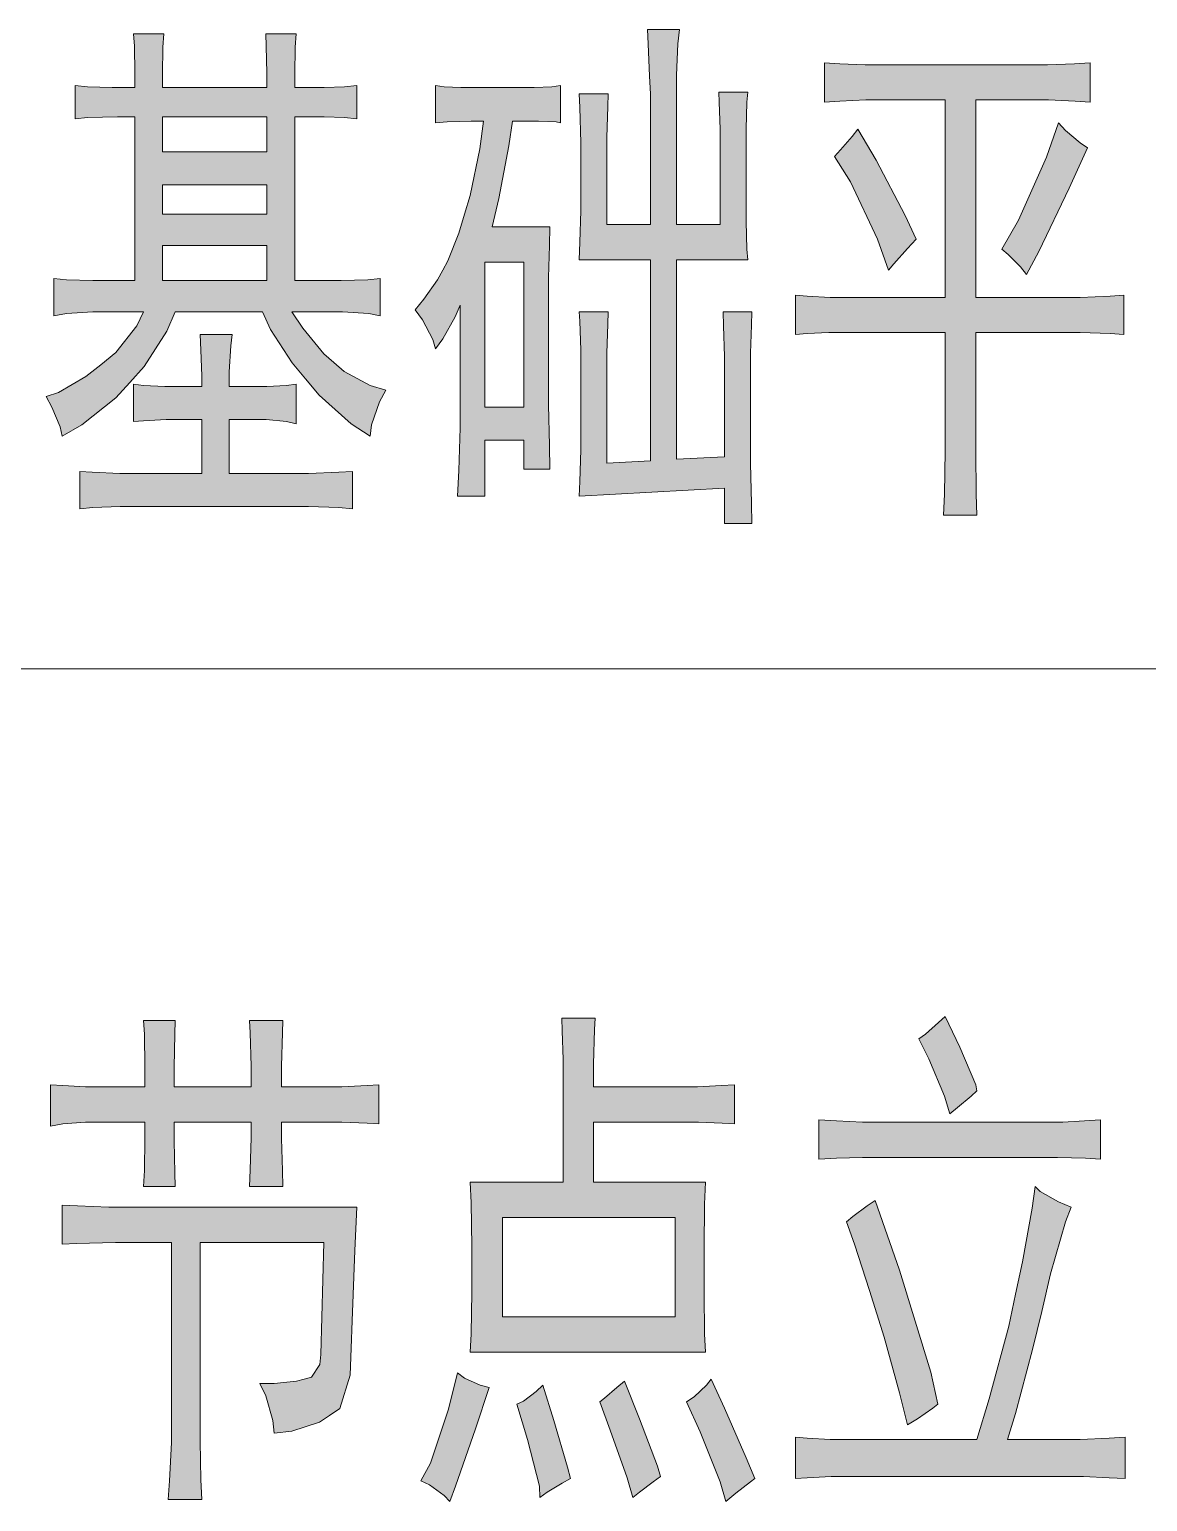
# Model space of a CAD drawing. Header units: millimetres. Extents: x 0 to 207, y 0 to 293.
# Drawn here: x 98.71 to 107.66, y 205.43 to 217.21 of the extents above; entities that cross this region are included whole.
import ezdxf

# ---------------------------------------------------------------- set-up
doc = ezdxf.new("R2010")
doc.units = ezdxf.units.MM

msp = doc.modelspace()

# ---------------------------------------------------------------- hatches: boundary and pattern name
h = msp.add_hatch(color=0)
h.paths.add_polyline_path([(99.553889, 216.746667), (99.553889, 216.863083), (99.550361, 217.078278), (99.543306, 217.177056), (99.786722, 217.177056), (99.779667, 217.071222), (99.776139, 216.8525), (99.776139, 216.746667), (100.612222, 216.746667), (100.612222, 216.863083), (100.605167, 217.078278), (100.601639, 217.177056), (100.845056, 217.177056), (100.838, 217.071222), (100.834472, 216.8525), (100.834472, 216.746667), (101.007333, 216.746667), (101.070833, 216.746667), (101.233111, 216.753722), (101.331889, 216.764306), (101.331889, 216.496194), (101.233111, 216.506778), (101.070833, 216.513833), (101.007333, 216.513833), (100.834472, 216.513833), (100.834472, 215.2015), (101.088472, 215.2015), (101.204889, 215.2015), (101.420083, 215.208556), (101.518861, 215.219139), (101.518861, 214.919278), (101.427139, 214.936917), (101.215472, 214.951028), (101.099056, 214.951028), (100.809778, 214.951028), (100.897972, 214.8205), (101.067306, 214.615889), (101.148444, 214.545333), (101.229583, 214.474778), (101.437722, 214.361889), (101.564722, 214.323083), (101.511806, 214.231361), (101.448306, 214.047917), (101.437722, 213.956194), (101.286028, 214.054972), (101.0285, 214.284278), (100.919139, 214.414806), (100.813306, 214.541806), (100.640444, 214.809917), (100.576944, 214.951028), (99.878444, 214.951028), (99.811417, 214.795806), (99.627972, 214.513583), (99.515083, 214.386583), (99.402194, 214.263111), (99.130556, 214.047917), (98.971806, 213.956194), (98.957694, 214.030278), (98.890667, 214.189028), (98.844806, 214.273694), (98.943583, 214.305444), (99.162306, 214.432444), (99.28225, 214.527694), (99.402194, 214.626472), (99.571528, 214.838139), (99.624444, 214.951028), (99.321056, 214.951028), (99.21875, 214.951028), (99.007083, 214.936917), (98.904778, 214.919278), (98.904778, 215.219139), (99.007083, 215.208556), (99.21875, 215.2015), (99.321056, 215.2015), (99.553889, 215.2015), (99.553889, 216.513833), (99.416306, 216.513833), (99.176417, 216.506778), (99.077639, 216.496194), (99.077639, 216.764306), (99.176417, 216.753722), (99.373972, 216.746667), (99.47275, 216.746667)])
h.paths.add_polyline_path([(100.612222, 215.2015), (100.612222, 215.483722), (99.776139, 215.483722), (99.776139, 215.2015)])
h.paths.add_polyline_path([(100.612222, 216.231611), (100.612222, 216.513833), (99.776139, 216.513833), (99.776139, 216.231611)])
h.paths.add_polyline_path([(100.612222, 215.734194), (100.612222, 215.967028), (99.776139, 215.967028), (99.776139, 215.734194)])
h = msp.add_hatch(color=0)
h.dxf.hatch_style = 2
h.paths.add_polyline_path([(103.342722, 216.697278), (103.339194, 216.594972), (103.332139, 216.348028), (103.332139, 216.196333), (103.332139, 215.649528), (103.681389, 215.649528), (103.681389, 216.697278), (103.674333, 216.838389), (103.66375, 217.095917), (103.656694, 217.212333), (103.914222, 217.212333), (103.900111, 217.095917), (103.889528, 216.845444), (103.889528, 216.711389), (103.889528, 215.649528), (104.238778, 215.649528), (104.238778, 216.281), (104.238778, 216.415056), (104.231722, 216.63025), (104.228194, 216.711389), (104.461028, 216.711389), (104.453972, 216.63025), (104.446917, 216.415056), (104.446917, 216.281), (104.446917, 215.815333), (104.446917, 215.674222), (104.453972, 215.451972), (104.461028, 215.367306), (103.889528, 215.367306), (103.889528, 213.77275), (104.274056, 213.790389), (104.274056, 214.47125), (104.274056, 214.594722), (104.267, 214.838139), (104.263472, 214.951028), (104.492778, 214.951028), (104.48925, 214.845194), (104.482194, 214.619417), (104.482194, 214.503), (104.482194, 213.906806), (104.482194, 213.741), (104.48925, 213.416444), (104.492778, 213.257694), (104.274056, 213.257694), (104.274056, 213.539917), (103.109889, 213.476417), (103.116944, 213.592833), (103.124, 213.846833), (103.124, 213.987944), (103.124, 214.488889), (103.124, 214.644111), (103.116944, 214.876944), (103.109889, 214.951028), (103.342722, 214.951028), (103.339194, 214.85225), (103.332139, 214.619417), (103.332139, 214.488889), (103.332139, 213.741), (103.681389, 213.758639), (103.681389, 215.367306), (103.109889, 215.367306), (103.116944, 215.508417), (103.124, 215.758889), (103.124, 215.864722), (103.124, 216.132833), (103.124, 216.305694), (103.116944, 216.587917), (103.109889, 216.697278)])
h = msp.add_hatch(color=0)
h.dxf.hatch_style = 2
h.paths.add_polyline_path([(106.771722, 216.930111), (106.859917, 216.930111), (107.075111, 216.937167), (107.202111, 216.944222), (107.202111, 216.63025), (107.082167, 216.637306), (106.866972, 216.647889), (106.771722, 216.647889), (106.284889, 216.647889), (106.284889, 215.067444), (106.993972, 215.067444), (107.120972, 215.067444), (107.360861, 215.078028), (107.470222, 215.085083), (107.470222, 214.771111), (107.360861, 214.778167), (107.120972, 214.785222), (106.993972, 214.785222), (106.284889, 214.785222), (106.284889, 214.023222), (106.284889, 213.839778), (106.288417, 213.490528), (106.295472, 213.324722), (106.027361, 213.324722), (106.034417, 213.490528), (106.041472, 213.839778), (106.041472, 214.023222), (106.041472, 214.785222), (105.191278, 214.785222), (105.110139, 214.785222), (104.937278, 214.778167), (104.842028, 214.771111), (104.842028, 215.085083), (104.937278, 215.078028), (105.120722, 215.067444), (105.215972, 215.067444), (106.041472, 215.067444), (106.041472, 216.647889), (105.494667, 216.647889), (105.406472, 216.647889), (105.198333, 216.637306), (105.074861, 216.63025), (105.074861, 216.944222), (105.198333, 216.937167), (105.399417, 216.930111), (105.480556, 216.930111)])
h = msp.add_hatch(color=0)
h.paths.add_polyline_path([(102.6795, 216.746667), (102.750056, 216.746667), (102.891167, 216.753722), (102.961722, 216.764306), (102.961722, 216.464444), (102.926444, 216.4715), (102.785333, 216.478556), (102.6795, 216.478556), (102.577194, 216.478556), (102.548972, 216.281), (102.467833, 215.857667), (102.414917, 215.631889), (102.877056, 215.631889), (102.873528, 215.483722), (102.866472, 215.226194), (102.866472, 215.120361), (102.866472, 214.337194), (102.866472, 214.206667), (102.873528, 213.882111), (102.877056, 213.691611), (102.668917, 213.691611), (102.668917, 213.924444), (102.354944, 213.924444), (102.354944, 213.476417), (102.136222, 213.476417), (102.146806, 213.681028), (102.157389, 214.023222), (102.157389, 214.157278), (102.157389, 215.003944), (102.118583, 214.912222), (102.019806, 214.735833), (101.959833, 214.654694), (101.938667, 214.728778), (101.857528, 214.887528), (101.797556, 214.968667), (101.868111, 215.053333), (101.977472, 215.208556), (102.019806, 215.286167), (102.058611, 215.36025), (102.146806, 215.5825), (102.192667, 215.734194), (102.238528, 215.882361), (102.316139, 216.256306), (102.344361, 216.478556), (102.245583, 216.478556), (102.055083, 216.4715), (101.959833, 216.464444), (101.959833, 216.764306), (102.030389, 216.753722), (102.164444, 216.746667), (102.227944, 216.746667)])
h.paths.add_polyline_path([(102.668917, 214.189028), (102.668917, 215.349667), (102.354944, 215.349667), (102.354944, 214.189028)])
h = msp.add_hatch(color=0)
h.dxf.hatch_style = 2
h.paths.add_polyline_path([(105.586389, 215.286167), (105.498194, 215.533111), (105.283, 215.991722), (105.156, 216.196333), (105.201861, 216.24925), (105.297111, 216.355083), (105.342972, 216.415056), (105.487611, 216.164583), (105.720444, 215.723611), (105.808639, 215.533111), (105.738083, 215.459028), (105.628722, 215.335556)])
h = msp.add_hatch(color=0)
h.dxf.hatch_style = 2
h.paths.add_polyline_path([(106.493028, 215.451972), (106.627083, 215.684806), (106.852861, 216.189278), (106.948111, 216.464444), (107.004556, 216.404472), (107.120972, 216.305694), (107.180944, 216.263361), (107.032778, 215.942333), (106.789361, 215.434333), (106.690583, 215.250889), (106.644722, 215.310861), (106.545944, 215.409639)])
h = msp.add_hatch(color=0)
h.dxf.hatch_style = 2
h.paths.add_polyline_path([(100.090111, 214.354833), (100.090111, 214.4395), (100.083056, 214.644111), (100.076, 214.771111), (100.333528, 214.771111), (100.322944, 214.679389), (100.308833, 214.47125), (100.308833, 214.354833), (100.531083, 214.354833), (100.612222, 214.354833), (100.767444, 214.361889), (100.845056, 214.372472), (100.845056, 214.054972), (100.767444, 214.072611), (100.605167, 214.09025), (100.5205, 214.09025), (100.308833, 214.09025), (100.308833, 213.656333), (100.809778, 213.656333), (100.943833, 213.656333), (101.18725, 213.666917), (101.296611, 213.673972), (101.296611, 213.374111), (101.18725, 213.384694), (100.943833, 213.39175), (100.809778, 213.39175), (99.553889, 213.39175), (99.437472, 213.39175), (99.21875, 213.384694), (99.112917, 213.374111), (99.112917, 213.673972), (99.211694, 213.666917), (99.433944, 213.656333), (99.553889, 213.656333), (100.090111, 213.656333), (100.090111, 214.09025), (99.903139, 214.09025), (99.804361, 214.09025), (99.624444, 214.079667), (99.543306, 214.072611), (99.543306, 214.372472), (99.624444, 214.361889), (99.793778, 214.354833), (99.878444, 214.354833)])
h = msp.add_hatch(color=0)
h.dxf.hatch_style = 2
h.paths.add_polyline_path([(99.867861, 208.463444), (99.867861, 208.315278), (99.874917, 208.05775), (99.878444, 207.948389), (99.624444, 207.948389), (99.6315, 208.075389), (99.635028, 208.332917), (99.635028, 208.463444), (99.239917, 208.463444), (99.158778, 208.463444), (98.978861, 208.449333), (98.880083, 208.431694), (98.880083, 208.763306), (98.978861, 208.75625), (99.158778, 208.745667), (99.239917, 208.745667), (99.635028, 208.745667), (99.635028, 208.904417), (99.6315, 209.169), (99.624444, 209.278361), (99.878444, 209.278361), (99.874917, 209.169), (99.867861, 208.904417), (99.867861, 208.745667), (100.485222, 208.745667), (100.485222, 208.911472), (100.478167, 209.179583), (100.471111, 209.278361), (100.739222, 209.278361), (100.735694, 209.179583), (100.728639, 208.911472), (100.728639, 208.745667), (101.099056, 208.745667), (101.211944, 208.745667), (101.413028, 208.75625), (101.508278, 208.763306), (101.508278, 208.449333), (101.413028, 208.456389), (101.211944, 208.463444), (101.099056, 208.463444), (100.728639, 208.463444), (100.728639, 208.332917), (100.735694, 208.075389), (100.739222, 207.948389), (100.471111, 207.948389), (100.478167, 208.082444), (100.485222, 208.339972), (100.485222, 208.463444)])
h = msp.add_hatch(color=0)
h.paths.add_polyline_path([(103.240417, 209.296), (103.233361, 209.204278), (103.226306, 208.929111), (103.226306, 208.745667), (103.970667, 208.745667), (104.058861, 208.745667), (104.249361, 208.75625), (104.355194, 208.763306), (104.355194, 208.449333), (104.256417, 208.456389), (104.065917, 208.463444), (103.970667, 208.463444), (103.226306, 208.463444), (103.226306, 207.983667), (104.122361, 207.983667), (104.115306, 207.807278), (104.111778, 207.450972), (104.111778, 207.271056), (104.111778, 207.094667), (104.115306, 206.770111), (104.122361, 206.621944), (102.238528, 206.621944), (102.245583, 206.770111), (102.252639, 207.101722), (102.252639, 207.285167), (102.252639, 207.468611), (102.245583, 207.817861), (102.238528, 207.983667), (102.982889, 207.983667), (102.982889, 208.830333), (102.982889, 208.964389), (102.975833, 209.193694), (102.972306, 209.296)])
h.paths.add_polyline_path([(103.878944, 206.904167), (103.878944, 207.701444), (102.496056, 207.701444), (102.496056, 206.904167)])
h = msp.add_hatch(color=0)
h.dxf.hatch_style = 2
h.paths.add_polyline_path([(106.041472, 209.310111), (106.157889, 209.063167), (106.284889, 208.763306), (106.295472, 208.713917), (106.249611, 208.671583), (106.14025, 208.579861), (106.07675, 208.530472), (106.034417, 208.671583), (105.910944, 208.971444), (105.829806, 209.130194), (105.882722, 209.169), (105.988556, 209.260722)])
h = msp.add_hatch(color=0)
h.dxf.hatch_style = 2
h.paths.add_polyline_path([(106.934, 208.463444), (106.983389, 208.463444), (107.15625, 208.474028), (107.28325, 208.481083), (107.28325, 208.167111), (107.163306, 208.174167), (106.941056, 208.181222), (106.842278, 208.181222), (105.448806, 208.181222), (105.37825, 208.181222), (105.170111, 208.174167), (105.029, 208.167111), (105.029, 208.481083), (105.170111, 208.474028), (105.37825, 208.463444), (105.448806, 208.463444)])
h = msp.add_hatch(color=0)
h.dxf.hatch_style = 2
h.paths.add_polyline_path([(107.050417, 207.782583), (107.004556, 207.666167), (106.884611, 207.249889), (106.814056, 206.9465), (106.739972, 206.643111), (106.602389, 206.131583), (106.538889, 205.923444), (107.015139, 205.923444), (107.120972, 205.923444), (107.353806, 205.934028), (107.480806, 205.941083), (107.480806, 205.609472), (107.353806, 205.616528), (107.149194, 205.627111), (107.075111, 205.627111), (105.226556, 205.627111), (105.127778, 205.627111), (104.937278, 205.616528), (104.842028, 205.609472), (104.842028, 205.941083), (104.937278, 205.934028), (105.120722, 205.923444), (105.215972, 205.923444), (106.295472, 205.923444), (106.39425, 206.248), (106.549472, 206.830083), (106.602389, 207.087611), (106.658833, 207.345139), (106.736444, 207.775528), (106.761139, 207.948389), (106.799944, 207.909583), (106.948111, 207.824917)])
h = msp.add_hatch(color=0)
h.dxf.hatch_style = 2
h.paths.add_polyline_path([(100.668667, 205.972833), (100.658083, 206.075139), (100.601639, 206.272694), (100.555778, 206.371472), (100.668667, 206.371472), (100.848583, 206.389111), (100.908556, 206.40675), (100.968528, 206.420861), (101.035556, 206.523167), (101.042611, 206.604306), (101.067306, 207.500361), (100.076, 207.500361), (100.076, 206.0575), (100.076, 205.909333), (100.083056, 205.598889), (100.090111, 205.443667), (99.822, 205.443667), (99.832583, 205.591833), (99.846694, 205.89875), (99.846694, 206.0575), (99.846694, 207.500361), (99.589167, 207.500361), (99.398667, 207.500361), (99.088222, 207.493306), (98.971806, 207.48625), (98.971806, 207.800222), (99.095278, 207.793167), (99.34575, 207.782583), (99.47275, 207.782583), (101.331889, 207.782583), (101.31425, 207.436861), (101.293083, 206.872417), (101.286028, 206.653694), (101.278972, 206.4385), (101.194306, 206.170389), (101.113167, 206.113944), (101.032028, 206.061028), (100.809778, 205.990472)])
h = msp.add_hatch(color=0)
h.dxf.hatch_style = 2
h.paths.add_polyline_path([(105.480556, 207.8355), (105.674583, 207.278111), (105.925056, 206.463194), (105.9815, 206.205667), (105.942694, 206.173917), (105.819222, 206.08925), (105.738083, 206.039861), (105.674583, 206.297389), (105.551111, 206.741889), (105.494667, 206.928861), (105.434694, 207.115833), (105.31475, 207.48625), (105.25125, 207.666167), (105.300639, 207.7085), (105.417056, 207.793167)])
h = msp.add_hatch(color=0)
h.dxf.hatch_style = 2
h.paths.add_polyline_path([(102.390222, 206.339722), (102.280861, 206.008111), (102.122111, 205.5495), (102.07625, 205.426028), (102.030389, 205.475417), (101.913972, 205.560083), (101.843417, 205.591833), (101.921028, 205.732944), (102.065667, 206.166861), (102.136222, 206.456139), (102.192667, 206.413806), (102.319667, 206.357361)])
h = msp.add_hatch(color=0)
h.dxf.hatch_style = 2
h.paths.add_polyline_path([(103.540278, 205.457778), (103.494417, 205.616528), (103.360361, 205.997528), (103.275694, 206.223306), (103.3145, 206.255056), (103.413278, 206.339722), (103.47325, 206.389111), (103.593194, 206.08925), (103.737833, 205.70825), (103.762528, 205.627111), (103.702556, 205.584778), (103.593194, 205.500111)])
h = msp.add_hatch(color=0)
h.dxf.hatch_style = 2
h.paths.add_polyline_path([(104.168222, 206.40675), (104.274056, 206.173917), (104.446917, 205.775278), (104.517472, 205.609472), (104.482194, 205.584778), (104.365778, 205.493056), (104.284639, 205.426028), (104.238778, 205.584778), (104.080028, 205.983417), (103.970667, 206.223306), (104.030639, 206.265639), (104.129417, 206.357361)])
h = msp.add_hatch(color=0)
h.dxf.hatch_style = 2
h.paths.add_polyline_path([(102.795917, 205.457778), (102.792389, 205.5495), (102.697139, 205.923444), (102.612472, 206.205667), (102.665389, 206.230361), (102.767694, 206.307972), (102.820611, 206.357361), (102.908806, 206.075139), (103.018167, 205.701194), (103.042861, 205.609472), (102.975833, 205.574194), (102.855889, 205.500111)])

# ---------------------------------------------------------------- linework, layer by layer
at = {"color": 0, "lineweight": 0}
for points in [[(99.553889, 216.746667), (99.553889, 216.863083), (99.550361, 217.078278), (99.543306, 217.177056), (99.786722, 217.177056), (99.779667, 217.071222), (99.776139, 216.8525), (99.776139, 216.746667), (100.612222, 216.746667), (100.612222, 216.863083), (100.605167, 217.078278), (100.601639, 217.177056), (100.845056, 217.177056), (100.838, 217.071222), (100.834472, 216.8525), (100.834472, 216.746667), (101.007333, 216.746667), (101.070833, 216.746667), (101.233111, 216.753722), (101.331889, 216.764306), (101.331889, 216.496194), (101.233111, 216.506778), (101.070833, 216.513833), (101.007333, 216.513833), (100.834472, 216.513833), (100.834472, 215.2015), (101.088472, 215.2015), (101.204889, 215.2015), (101.420083, 215.208556), (101.518861, 215.219139), (101.518861, 214.919278), (101.427139, 214.936917), (101.215472, 214.951028), (101.099056, 214.951028), (100.809778, 214.951028), (100.897972, 214.8205), (101.067306, 214.615889), (101.148444, 214.545333), (101.229583, 214.474778), (101.437722, 214.361889), (101.564722, 214.323083), (101.511806, 214.231361), (101.448306, 214.047917), (101.437722, 213.956194), (101.286028, 214.054972), (101.0285, 214.284278), (100.919139, 214.414806), (100.813306, 214.541806), (100.640444, 214.809917), (100.576944, 214.951028), (99.878444, 214.951028), (99.811417, 214.795806), (99.627972, 214.513583), (99.515083, 214.386583), (99.402194, 214.263111), (99.130556, 214.047917), (98.971806, 213.956194), (98.957694, 214.030278), (98.890667, 214.189028), (98.844806, 214.273694), (98.943583, 214.305444), (99.162306, 214.432444), (99.28225, 214.527694), (99.402194, 214.626472), (99.571528, 214.838139), (99.624444, 214.951028), (99.321056, 214.951028), (99.21875, 214.951028), (99.007083, 214.936917), (98.904778, 214.919278), (98.904778, 215.219139), (99.007083, 215.208556), (99.21875, 215.2015), (99.321056, 215.2015), (99.553889, 215.2015), (99.553889, 216.513833), (99.416306, 216.513833), (99.176417, 216.506778), (99.077639, 216.496194), (99.077639, 216.764306), (99.176417, 216.753722), (99.373972, 216.746667), (99.47275, 216.746667)], [(103.342722, 216.697278), (103.339194, 216.594972), (103.332139, 216.348028), (103.332139, 216.196333), (103.332139, 215.649528), (103.681389, 215.649528), (103.681389, 216.697278), (103.674333, 216.838389), (103.66375, 217.095917), (103.656694, 217.212333), (103.914222, 217.212333), (103.900111, 217.095917), (103.889528, 216.845444), (103.889528, 216.711389), (103.889528, 215.649528), (104.238778, 215.649528), (104.238778, 216.281), (104.238778, 216.415056), (104.231722, 216.63025), (104.228194, 216.711389), (104.461028, 216.711389), (104.453972, 216.63025), (104.446917, 216.415056), (104.446917, 216.281), (104.446917, 215.815333), (104.446917, 215.674222), (104.453972, 215.451972), (104.461028, 215.367306), (103.889528, 215.367306), (103.889528, 213.77275), (104.274056, 213.790389), (104.274056, 214.47125), (104.274056, 214.594722), (104.267, 214.838139), (104.263472, 214.951028), (104.492778, 214.951028), (104.48925, 214.845194), (104.482194, 214.619417), (104.482194, 214.503), (104.482194, 213.906806), (104.482194, 213.741), (104.48925, 213.416444), (104.492778, 213.257694), (104.274056, 213.257694), (104.274056, 213.539917), (103.109889, 213.476417), (103.116944, 213.592833), (103.124, 213.846833), (103.124, 213.987944), (103.124, 214.488889), (103.124, 214.644111), (103.116944, 214.876944), (103.109889, 214.951028), (103.342722, 214.951028), (103.339194, 214.85225), (103.332139, 214.619417), (103.332139, 214.488889), (103.332139, 213.741), (103.681389, 213.758639), (103.681389, 215.367306), (103.109889, 215.367306), (103.116944, 215.508417), (103.124, 215.758889), (103.124, 215.864722), (103.124, 216.132833), (103.124, 216.305694), (103.116944, 216.587917), (103.109889, 216.697278)], [(106.771722, 216.930111), (106.859917, 216.930111), (107.075111, 216.937167), (107.202111, 216.944222), (107.202111, 216.63025), (107.082167, 216.637306), (106.866972, 216.647889), (106.771722, 216.647889), (106.284889, 216.647889), (106.284889, 215.067444), (106.993972, 215.067444), (107.120972, 215.067444), (107.360861, 215.078028), (107.470222, 215.085083), (107.470222, 214.771111), (107.360861, 214.778167), (107.120972, 214.785222), (106.993972, 214.785222), (106.284889, 214.785222), (106.284889, 214.023222), (106.284889, 213.839778), (106.288417, 213.490528), (106.295472, 213.324722), (106.027361, 213.324722), (106.034417, 213.490528), (106.041472, 213.839778), (106.041472, 214.023222), (106.041472, 214.785222), (105.191278, 214.785222), (105.110139, 214.785222), (104.937278, 214.778167), (104.842028, 214.771111), (104.842028, 215.085083), (104.937278, 215.078028), (105.120722, 215.067444), (105.215972, 215.067444), (106.041472, 215.067444), (106.041472, 216.647889), (105.494667, 216.647889), (105.406472, 216.647889), (105.198333, 216.637306), (105.074861, 216.63025), (105.074861, 216.944222), (105.198333, 216.937167), (105.399417, 216.930111), (105.480556, 216.930111)], [(102.6795, 216.746667), (102.750056, 216.746667), (102.891167, 216.753722), (102.961722, 216.764306), (102.961722, 216.464444), (102.926444, 216.4715), (102.785333, 216.478556), (102.6795, 216.478556), (102.577194, 216.478556), (102.548972, 216.281), (102.467833, 215.857667), (102.414917, 215.631889), (102.877056, 215.631889), (102.873528, 215.483722), (102.866472, 215.226194), (102.866472, 215.120361), (102.866472, 214.337194), (102.866472, 214.206667), (102.873528, 213.882111), (102.877056, 213.691611), (102.668917, 213.691611), (102.668917, 213.924444), (102.354944, 213.924444), (102.354944, 213.476417), (102.136222, 213.476417), (102.146806, 213.681028), (102.157389, 214.023222), (102.157389, 214.157278), (102.157389, 215.003944), (102.118583, 214.912222), (102.019806, 214.735833), (101.959833, 214.654694), (101.938667, 214.728778), (101.857528, 214.887528), (101.797556, 214.968667), (101.868111, 215.053333), (101.977472, 215.208556), (102.019806, 215.286167), (102.058611, 215.36025), (102.146806, 215.5825), (102.192667, 215.734194), (102.238528, 215.882361), (102.316139, 216.256306), (102.344361, 216.478556), (102.245583, 216.478556), (102.055083, 216.4715), (101.959833, 216.464444), (101.959833, 216.764306), (102.030389, 216.753722), (102.164444, 216.746667), (102.227944, 216.746667)], [(100.612222, 216.231611), (100.612222, 216.513833), (99.776139, 216.513833), (99.776139, 216.231611)], [(105.586389, 215.286167), (105.498194, 215.533111), (105.283, 215.991722), (105.156, 216.196333), (105.201861, 216.24925), (105.297111, 216.355083), (105.342972, 216.415056), (105.487611, 216.164583), (105.720444, 215.723611), (105.808639, 215.533111), (105.738083, 215.459028), (105.628722, 215.335556)], [(106.493028, 215.451972), (106.627083, 215.684806), (106.852861, 216.189278), (106.948111, 216.464444), (107.004556, 216.404472), (107.120972, 216.305694), (107.180944, 216.263361), (107.032778, 215.942333), (106.789361, 215.434333), (106.690583, 215.250889), (106.644722, 215.310861), (106.545944, 215.409639)], [(100.612222, 215.734194), (100.612222, 215.967028), (99.776139, 215.967028), (99.776139, 215.734194)], [(100.612222, 215.2015), (100.612222, 215.483722), (99.776139, 215.483722), (99.776139, 215.2015)], [(102.668917, 214.189028), (102.668917, 215.349667), (102.354944, 215.349667), (102.354944, 214.189028)], [(100.090111, 214.354833), (100.090111, 214.4395), (100.083056, 214.644111), (100.076, 214.771111), (100.333528, 214.771111), (100.322944, 214.679389), (100.308833, 214.47125), (100.308833, 214.354833), (100.531083, 214.354833), (100.612222, 214.354833), (100.767444, 214.361889), (100.845056, 214.372472), (100.845056, 214.054972), (100.767444, 214.072611), (100.605167, 214.09025), (100.5205, 214.09025), (100.308833, 214.09025), (100.308833, 213.656333), (100.809778, 213.656333), (100.943833, 213.656333), (101.18725, 213.666917), (101.296611, 213.673972), (101.296611, 213.374111), (101.18725, 213.384694), (100.943833, 213.39175), (100.809778, 213.39175), (99.553889, 213.39175), (99.437472, 213.39175), (99.21875, 213.384694), (99.112917, 213.374111), (99.112917, 213.673972), (99.211694, 213.666917), (99.433944, 213.656333), (99.553889, 213.656333), (100.090111, 213.656333), (100.090111, 214.09025), (99.903139, 214.09025), (99.804361, 214.09025), (99.624444, 214.079667), (99.543306, 214.072611), (99.543306, 214.372472), (99.624444, 214.361889), (99.793778, 214.354833), (99.878444, 214.354833)], [(99.867861, 208.463444), (99.867861, 208.315278), (99.874917, 208.05775), (99.878444, 207.948389), (99.624444, 207.948389), (99.6315, 208.075389), (99.635028, 208.332917), (99.635028, 208.463444), (99.239917, 208.463444), (99.158778, 208.463444), (98.978861, 208.449333), (98.880083, 208.431694), (98.880083, 208.763306), (98.978861, 208.75625), (99.158778, 208.745667), (99.239917, 208.745667), (99.635028, 208.745667), (99.635028, 208.904417), (99.6315, 209.169), (99.624444, 209.278361), (99.878444, 209.278361), (99.874917, 209.169), (99.867861, 208.904417), (99.867861, 208.745667), (100.485222, 208.745667), (100.485222, 208.911472), (100.478167, 209.179583), (100.471111, 209.278361), (100.739222, 209.278361), (100.735694, 209.179583), (100.728639, 208.911472), (100.728639, 208.745667), (101.099056, 208.745667), (101.211944, 208.745667), (101.413028, 208.75625), (101.508278, 208.763306), (101.508278, 208.449333), (101.413028, 208.456389), (101.211944, 208.463444), (101.099056, 208.463444), (100.728639, 208.463444), (100.728639, 208.332917), (100.735694, 208.075389), (100.739222, 207.948389), (100.471111, 207.948389), (100.478167, 208.082444), (100.485222, 208.339972), (100.485222, 208.463444)], [(103.240417, 209.296), (103.233361, 209.204278), (103.226306, 208.929111), (103.226306, 208.745667), (103.970667, 208.745667), (104.058861, 208.745667), (104.249361, 208.75625), (104.355194, 208.763306), (104.355194, 208.449333), (104.256417, 208.456389), (104.065917, 208.463444), (103.970667, 208.463444), (103.226306, 208.463444), (103.226306, 207.983667), (104.122361, 207.983667), (104.115306, 207.807278), (104.111778, 207.450972), (104.111778, 207.271056), (104.111778, 207.094667), (104.115306, 206.770111), (104.122361, 206.621944), (102.238528, 206.621944), (102.245583, 206.770111), (102.252639, 207.101722), (102.252639, 207.285167), (102.252639, 207.468611), (102.245583, 207.817861), (102.238528, 207.983667), (102.982889, 207.983667), (102.982889, 208.830333), (102.982889, 208.964389), (102.975833, 209.193694), (102.972306, 209.296)], [(106.041472, 209.310111), (106.157889, 209.063167), (106.284889, 208.763306), (106.295472, 208.713917), (106.249611, 208.671583), (106.14025, 208.579861), (106.07675, 208.530472), (106.034417, 208.671583), (105.910944, 208.971444), (105.829806, 209.130194), (105.882722, 209.169), (105.988556, 209.260722)], [(106.934, 208.463444), (106.983389, 208.463444), (107.15625, 208.474028), (107.28325, 208.481083), (107.28325, 208.167111), (107.163306, 208.174167), (106.941056, 208.181222), (106.842278, 208.181222), (105.448806, 208.181222), (105.37825, 208.181222), (105.170111, 208.174167), (105.029, 208.167111), (105.029, 208.481083), (105.170111, 208.474028), (105.37825, 208.463444), (105.448806, 208.463444)], [(107.050417, 207.782583), (107.004556, 207.666167), (106.884611, 207.249889), (106.814056, 206.9465), (106.739972, 206.643111), (106.602389, 206.131583), (106.538889, 205.923444), (107.015139, 205.923444), (107.120972, 205.923444), (107.353806, 205.934028), (107.480806, 205.941083), (107.480806, 205.609472), (107.353806, 205.616528), (107.149194, 205.627111), (107.075111, 205.627111), (105.226556, 205.627111), (105.127778, 205.627111), (104.937278, 205.616528), (104.842028, 205.609472), (104.842028, 205.941083), (104.937278, 205.934028), (105.120722, 205.923444), (105.215972, 205.923444), (106.295472, 205.923444), (106.39425, 206.248), (106.549472, 206.830083), (106.602389, 207.087611), (106.658833, 207.345139), (106.736444, 207.775528), (106.761139, 207.948389), (106.799944, 207.909583), (106.948111, 207.824917)], [(100.668667, 205.972833), (100.658083, 206.075139), (100.601639, 206.272694), (100.555778, 206.371472), (100.668667, 206.371472), (100.848583, 206.389111), (100.908556, 206.40675), (100.968528, 206.420861), (101.035556, 206.523167), (101.042611, 206.604306), (101.067306, 207.500361), (100.076, 207.500361), (100.076, 206.0575), (100.076, 205.909333), (100.083056, 205.598889), (100.090111, 205.443667), (99.822, 205.443667), (99.832583, 205.591833), (99.846694, 205.89875), (99.846694, 206.0575), (99.846694, 207.500361), (99.589167, 207.500361), (99.398667, 207.500361), (99.088222, 207.493306), (98.971806, 207.48625), (98.971806, 207.800222), (99.095278, 207.793167), (99.34575, 207.782583), (99.47275, 207.782583), (101.331889, 207.782583), (101.31425, 207.436861), (101.293083, 206.872417), (101.286028, 206.653694), (101.278972, 206.4385), (101.194306, 206.170389), (101.113167, 206.113944), (101.032028, 206.061028), (100.809778, 205.990472)], [(105.480556, 207.8355), (105.674583, 207.278111), (105.925056, 206.463194), (105.9815, 206.205667), (105.942694, 206.173917), (105.819222, 206.08925), (105.738083, 206.039861), (105.674583, 206.297389), (105.551111, 206.741889), (105.494667, 206.928861), (105.434694, 207.115833), (105.31475, 207.48625), (105.25125, 207.666167), (105.300639, 207.7085), (105.417056, 207.793167)], [(103.878944, 206.904167), (103.878944, 207.701444), (102.496056, 207.701444), (102.496056, 206.904167)], [(102.390222, 206.339722), (102.280861, 206.008111), (102.122111, 205.5495), (102.07625, 205.426028), (102.030389, 205.475417), (101.913972, 205.560083), (101.843417, 205.591833), (101.921028, 205.732944), (102.065667, 206.166861), (102.136222, 206.456139), (102.192667, 206.413806), (102.319667, 206.357361)], [(103.540278, 205.457778), (103.494417, 205.616528), (103.360361, 205.997528), (103.275694, 206.223306), (103.3145, 206.255056), (103.413278, 206.339722), (103.47325, 206.389111), (103.593194, 206.08925), (103.737833, 205.70825), (103.762528, 205.627111), (103.702556, 205.584778), (103.593194, 205.500111)], [(104.168222, 206.40675), (104.274056, 206.173917), (104.446917, 205.775278), (104.517472, 205.609472), (104.482194, 205.584778), (104.365778, 205.493056), (104.284639, 205.426028), (104.238778, 205.584778), (104.080028, 205.983417), (103.970667, 206.223306), (104.030639, 206.265639), (104.129417, 206.357361)], [(102.795917, 205.457778), (102.792389, 205.5495), (102.697139, 205.923444), (102.612472, 206.205667), (102.665389, 206.230361), (102.767694, 206.307972), (102.820611, 206.357361), (102.908806, 206.075139), (103.018167, 205.701194), (103.042861, 205.609472), (102.975833, 205.574194), (102.855889, 205.500111)]]:
    msp.add_lwpolyline(points, close=True, dxfattribs=at)
msp.add_lwpolyline([(25.124833, 212.093528), (201.9935, 212.093528)], dxfattribs=at)

doc.saveas('drawing.dxf')
